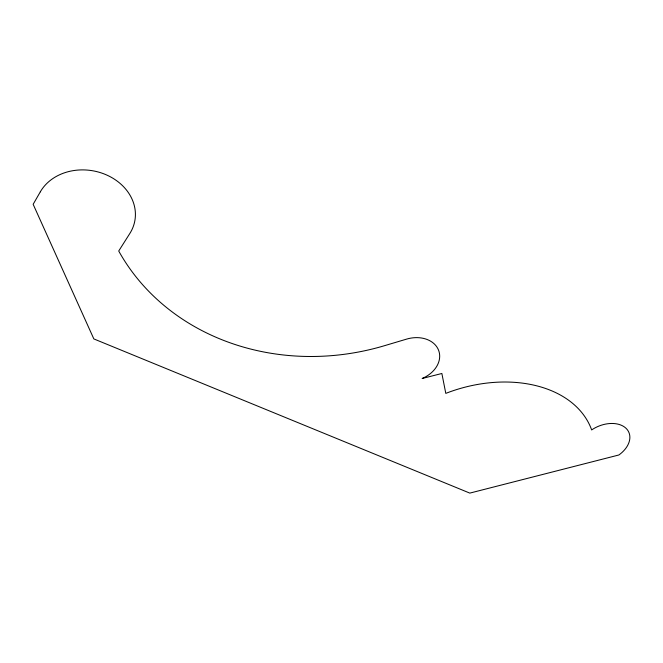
<?xml version="1.0" encoding="UTF-8"?>
<svg xmlns="http://www.w3.org/2000/svg" width="663" height="663" viewBox="0 0 663 663"><rect width="100%" height="100%" fill="white"/><g stroke="black" fill="none" stroke-linecap="round" stroke-linejoin="round"><path stroke-width="0.99" d="M40.327 191.822L33.15 204.295L93.839 338.917L469.81 493.106L618.877 454.984A26.006 17.644 -23.3 0 0 625.831 428.116A26.006 17.644 -23.3 0 0 591.661 429.939A118.022 82.079 -18.2 0 0 445.793 393.383L441.865 373.484L422.14 378.498A27.597 21.191 -17.1 0 0 438.558 350.172A27.597 21.191 -17.1 0 0 406.684 339.091L384.325 345.746A230.981 205.439 -15.6 0 1 118.718 251.012L129.849 233.459A50.123 41.81 9.6 0 0 107.58 175.413A50.123 41.81 9.6 0 0 40.327 191.822"/></g></svg>
